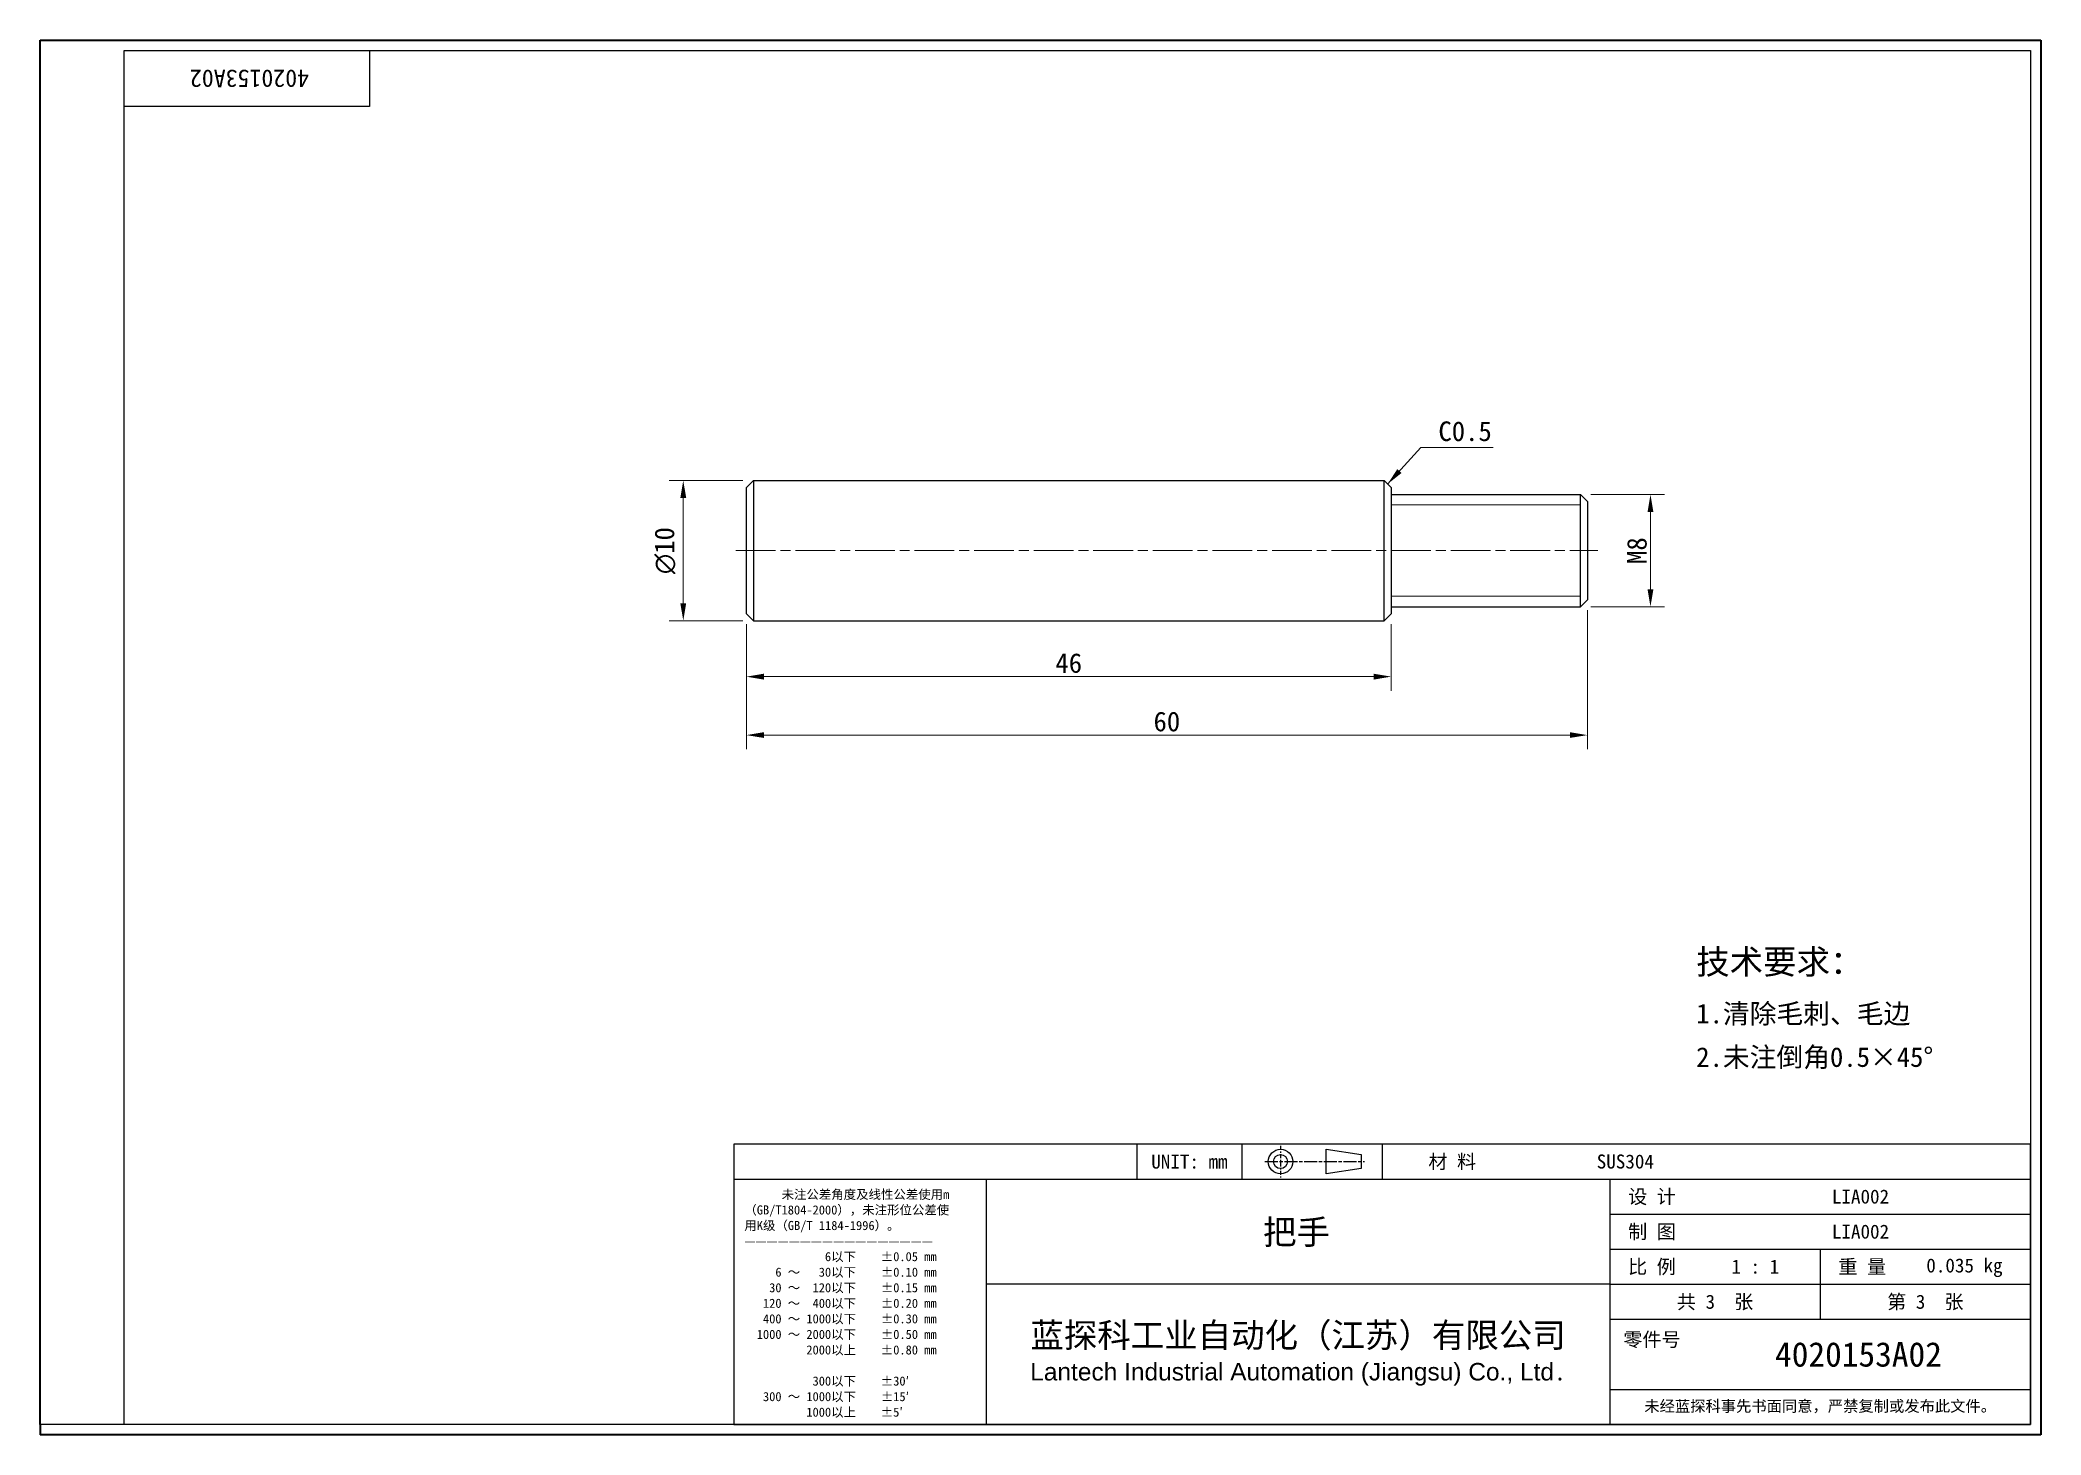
# Model space of a CAD drawing. Header units: millimetres. Extents: x 3 to 146, y 3 to 102.
import ezdxf
from ezdxf.enums import TextEntityAlignment as Align

# ---------------------------------------------------------------- set-up
doc = ezdxf.new("R2010")
doc.units = ezdxf.units.MM
doc.header["$LTSCALE"] = 0.5
doc.linetypes.add('CHAIN', pattern=[0.3543, 0.2362, -0.0295, 0.0591, -0.0295])
for name, color, linetype, lineweight in [('1', 7, 'Continuous', 18), ('可见 (ISO)', 7, 'Continuous', 25), ('可见窄的 (ISO)', 7, 'Continuous', 18), ('图框 (ISO)', 7, 'Continuous', 35), ('标题 (ISO)', 7, 'Continuous', 25)]:
    doc.layers.add(name, color=color, linetype=linetype, lineweight=lineweight)
for name, color, linetype, lineweight, true_color in [('中心线 (ISO)', 1, 'CHAIN', 18, 0xff0000), ('尺寸 (ISO)', 7, 'Continuous', 18, 0x008000), ('符号 (ISO)', 7, 'Continuous', 18, 0x008000)]:
    doc.layers.add(name, color=color, linetype=linetype, lineweight=lineweight, true_color=true_color)
doc.styles.add('文本样式164', font='SimSun.ttf')
doc.styles.add('文本样式165', font='SimSun.ttf')
doc.styles.add('文本样式74', font='SimSun.ttf')
doc.styles.add('最新国标', font='simfang.ttf')
doc.styles.add('注释文本 (ISO)', font='simfang.ttf')
doc.dimstyles.new('默认 (GB)', dxfattribs={"dimscale": 0.5, "dimtxt": 2.8, "dimasz": 2.5, "dimexe": 2, "dimexo": 1.5, "dimgap": 0.5, "dimtad": 1, "dimtoh": 1, "dimdsep": 46, "dimtxsty": '最新国标', "dimcen": 0.09, "dimdle": 10, "dimclrd": 256, "dimclre": 256, "dimclrt": 256, "dimaunit": 1, "dimadec": 3, "dimazin": 2, "dimtfac": 0.535714, "dimtdec": 3, "dimtmove": 0, "dimatfit": 3, "dimfxl": 0, "dimtolj": 1, "dimlwd": -1, "dimlwe": -1, "dimarcsym": 0})
doc.dimstyles.new('默认 (GB)$7', dxfattribs={"dimscale": 0.5, "dimtxt": 2.8, "dimasz": 2.5, "dimexe": 2, "dimexo": 1.5, "dimgap": 0.5, "dimtad": 1, "dimtoh": 1, "dimdsep": 46, "dimtxsty": '最新国标', "dimcen": 0.09, "dimdle": 10, "dimclrd": 256, "dimclre": 256, "dimclrt": 256, "dimaunit": 1, "dimadec": 3, "dimazin": 2, "dimtfac": 0.535714, "dimtdec": 3, "dimtmove": 0, "dimatfit": 3, "dimfxl": 0, "dimtolj": 1, "dimlwd": -1, "dimlwe": -1, "dimarcsym": 0})

# ---------------------------------------------------------------- blocks, each defined once
blk = doc.blocks.new('图框 最新国标')
at = {"layer": '图框 (ISO)'}
for p, q in [((6, 7), (6, 204.5)), ((6, 204.5), (291.5, 204.5)), ((291.5, 204.5), (291.5, 5.5)), ((6, 7), (6, 5.5)), ((6, 7), (6, 5.5)), ((291.5, 5.5), (6, 5.5))]:
    blk.add_line(p, q, dxfattribs=at)
at = {"layer": '图框 (ISO)', "color": 7, "linetype": 'Continuous', "lineweight": 25}
for p, q in [((18, 203), (290, 203)), ((18, 7), (18, 203)), ((18, 203), (290, 203)), ((53, 203), (53, 195)), ((290, 203), (290, 7)), ((290, 203), (290, 7)), ((53, 195), (18, 195)), ((290, 7), (6, 7)), ((290, 7), (18, 7))]:
    blk.add_line(p, q, dxfattribs=at)
at = {"layer": '图框 (ISO)', "style": '文本样式74'}
blk.add_attdef('零件代号_001', (44.39, 200.25), '', height=2.5, rotation=180, dxfattribs=at)
blk = doc.blocks.new('标题栏 最新国标')
at = {"layer": '标题 (ISO)'}
for p, q in [((381.98, -183.84), (196.98, -183.84)), ((196.98, -183.84), (196.98, -223.84)), ((254.48, -183.84), (254.48, -188.84)), ((269.48, -183.84), (269.48, -188.84)), ((281.48, -188.09), (281.48, -184.59)), ((281.48, -184.59), (286.48, -185.34)), ((286.48, -185.34), (286.48, -187.34)), ((289.48, -183.84), (289.48, -188.84)), ((381.98, -223.84), (381.98, -183.84)), ((383.48, -183.84), (383.48, -225.34)), ((286.48, -187.34), (281.48, -188.09)), ((196.98, -188.84), (381.98, -188.84)), ((232.98, -188.84), (232.98, -223.84)), ((321.98, -188.84), (321.98, -223.84)), ((321.98, -193.84), (381.98, -193.84)), ((321.98, -198.84), (381.98, -198.84)), ((351.98, -198.84), (351.98, -208.84)), ((321.98, -203.84), (232.98, -203.84)), ((321.98, -203.84), (381.98, -203.84)), ((321.98, -208.84), (381.98, -208.84)), ((321.98, -218.84), (381.98, -218.84)), ((196.98, -223.84), (381.98, -223.84)), ((383.48, -225.34), (196.98, -225.34))]:
    blk.add_line(p, q, dxfattribs=at)
at = {"layer": '标题 (ISO)', "linetype": 'CHAIN', "ltscale": 5.000333}
blk.add_line((274.98, -184.09), (274.98, -188.59), dxfattribs=at)
at = {"layer": '标题 (ISO)', "linetype": 'CHAIN', "ltscale": 15.834605}
blk.add_line((272.73, -186.34), (286.98, -186.34), dxfattribs=at)
at = {"layer": '标题 (ISO)'}
for radius in [1.75, 1]:
    blk.add_circle((274.98, -186.34), radius, dxfattribs=at)
at = {"layer": '1', "style": '文本样式164'}
for s, p in [('UNIT: mm', (261.98, -186.34)), ('材 料', (299.48, -186.34)), ('设 计', (327.98, -191.34)), ('制 图', (327.98, -196.34)), ('比 例', (327.98, -201.34)), ('重 量', (357.98, -201.34)), ('共 3  张', (336.98, -206.34)), ('第 3  张', (366.98, -206.34))]:
    blk.add_text(s, height=2, dxfattribs=at).set_placement(p, align=Align.MIDDLE_CENTER)
at = {"layer": '标题 (ISO)', "style": '注释文本 (ISO)'}
for s, insert, char_height, attachment_point, line_spacing_factor in [('\\fSimSun|b0|i0;{\\H1.3000;      未注公差角度及线性公差使用m\\P}\\fSimSun|b0|i0;{\\H1.3000;（GB/T1804-2000），未注形位公差使\\P}\\fSimSun|b0|i0;{\\H1.3000;用K级（GB/T 1184-1996）。\\P}\\fSimSun|b0|i0;{\\H1.3000;—————————————————\\P}\\fSimSun|b0|i0;{\\H1.3000;             6以下    ±0.05 mm\\P}\\fSimSun|b0|i0;{\\H1.3000;     6 ～   30以下    ±0.10 mm\\P}\\fSimSun|b0|i0;{\\H1.3000;    30 ～  120以下    ±0.15 mm\\P}\\fSimSun|b0|i0;{\\H1.3000;   120 ～  400以下    ±0.20 mm\\P}\\fSimSun|b0|i0;{\\H1.3000;   400 ～ 1000以下    ±0.30 mm\\P}\\fSimSun|b0|i0;{\\H1.3000;  1000 ～ 2000以下    ±0.50 mm\\P}\\fSimSun|b0|i0;{\\H1.3000;          2000以上    ±0.80 mm\\P}\\fSimSun|b0|i0;{\\H1.3000;\\P}\\fSimSun|b0|i0;{\\H1.3000;           300以下    ±30′\\P}\\fSimSun|b0|i0;{\\H1.3000;   300 ～ 1000以下    ±15′\\P}\\fSimSun|b0|i0;{\\H1.3000;          1000以上    ±5′}', (198.48, -206.63), 1.3, 4, 1.023913), ('{\\fMicrosoft YaHei|b0|i0|c134|p34;\\H1.75x;蓝探科工业自动化（江苏）有限公司\\P\\fArial|b0|i0|c0|p34;\\H0.71429x;Lantech Industrial Automation (Jiangsu) Co., Ltd\\fFangSong|b0|i0|c134|p49;.\\H1.15195x; }', (277.48, -213.84), 2, 5, 0.978695)]:
    blk.add_mtext(s, dxfattribs=dict(at, insert=insert, char_height=char_height, attachment_point=attachment_point, line_spacing_factor=line_spacing_factor))
at = {"layer": '标题 (ISO)', "attachment_point": 5, "style": '注释文本 (ISO)'}
for s, insert, char_height in [('\\fFangSong|b0|i0;零件号', (327.98, -211.84), 2), ('\\fSimSun|b0|i0;{\\H1.6000;未经蓝探科事先书面同意，严禁复制或发布此文件。}', (351.98, -221.34), 1.6)]:
    blk.add_mtext(s, dxfattribs=dict(at, insert=insert, char_height=char_height))
at = {"layer": '标题 (ISO)'}
for tag, p, height, style in [('材料_001', (320.09, -187.33), 2, '注释文本 (ISO)'), ('设计人_001', (353.65, -192.33), 2, '注释文本 (ISO)'), ('库存编号_001', (272.49, -198.15), 3.5, '文本样式165'), ('设计人_001', (353.65, -197.33), 2, '注释文本 (ISO)'), ('视图比例_001', (339.32, -202.33), 2, '注释文本 (ISO)'), ('质量\\P3;_001', (367.12, -202.16), 2, '注释文本 (ISO)'), ('零件代号_001', (345.54, -215.59), 3.5, '文本样式165')]:
    blk.add_attdef(tag, p, '', height=height, dxfattribs=dict(at, style=style))
blk = doc.blocks.new('*D5')
at = {"layer": 'Defpoints', "color": 0, "transparency": 16777216}
for p in [(48.89, 70.83), (53.89, 70.83), (53.89, 60.83)]:
    blk.add_point(p, dxfattribs=at)
at = {"layer": '尺寸 (ISO)', "color": 116, "true_color": 0x00803f, "transparency": 16777216}
for p, q in [((53.14, 70.83), (47.89, 70.83)), ((48.89, 62.08), (48.89, 69.58)), ((53.14, 60.83), (47.89, 60.83))]:
    blk.add_line(p, q, dxfattribs=at)
for points in [[(48.68, 69.58), (49.1, 69.58), (48.89, 70.83)], [(48.68, 62.08), (49.1, 62.08), (48.89, 60.83)]]:
    blk.add_solid(points, dxfattribs=at)
at = {"layer": '尺寸 (ISO)', "transparency": 16777216, "insert": (47.59, 65.83), "char_height": 1.4, "attachment_point": 5, "rotation": 90, "style": '最新国标'}
blk.add_mtext('\\A1;{\\fAIGDT|b0|i0;\\ln}\\fFangSong|b0|i0;10', dxfattribs=at)
blk = doc.blocks.new('*D6')
at = {"layer": 'Defpoints', "color": 0, "transparency": 16777216}
for p in [(112.89, 69.83), (117.89, 69.83), (112.89, 61.83)]:
    blk.add_point(p, dxfattribs=at)
at = {"layer": '尺寸 (ISO)', "color": 116, "true_color": 0x00803f, "transparency": 16777216}
for p, q in [((113.64, 69.83), (118.89, 69.83)), ((117.89, 63.08), (117.89, 68.58)), ((113.64, 61.83), (118.89, 61.83))]:
    blk.add_line(p, q, dxfattribs=at)
for points in [[(117.68, 68.58), (118.1, 68.58), (117.89, 69.83)], [(117.68, 63.08), (118.1, 63.08), (117.89, 61.83)]]:
    blk.add_solid(points, dxfattribs=at)
at = {"layer": '尺寸 (ISO)', "transparency": 16777216, "insert": (116.93, 65.83), "char_height": 1.4, "attachment_point": 5, "rotation": 90, "style": '最新国标'}
blk.add_mtext('\\A1;\\fFangSong|b0|i0;M8', dxfattribs=at)
blk = doc.blocks.new('*D7')
at = {"layer": 'Defpoints', "color": 0, "transparency": 16777216}
for p in [(53.39, 61.33), (99.39, 61.33), (99.39, 56.84)]:
    blk.add_point(p, dxfattribs=at)
at = {"layer": '尺寸 (ISO)', "color": 116, "true_color": 0x00803f, "transparency": 16777216}
for p, q in [((53.39, 60.58), (53.39, 55.84)), ((99.39, 60.58), (99.39, 55.84)), ((54.64, 56.84), (98.14, 56.84))]:
    blk.add_line(p, q, dxfattribs=at)
for points in [[(54.64, 57.05), (54.64, 56.63), (53.39, 56.84)], [(98.14, 57.05), (98.14, 56.63), (99.39, 56.84)]]:
    blk.add_solid(points, dxfattribs=at)
at = {"layer": '尺寸 (ISO)', "transparency": 16777216, "insert": (76.39, 57.8), "char_height": 1.4, "attachment_point": 5, "style": '最新国标'}
blk.add_mtext('\\A1;46', dxfattribs=at)
blk = doc.blocks.new('*D8')
at = {"layer": 'Defpoints', "color": 0, "transparency": 16777216}
for p in [(113.39, 62.33), (53.39, 61.33), (113.39, 52.67)]:
    blk.add_point(p, dxfattribs=at)
at = {"layer": '尺寸 (ISO)', "color": 116, "true_color": 0x00803f, "transparency": 16777216}
for p, q in [((113.39, 61.58), (113.39, 51.67)), ((53.39, 60.58), (53.39, 51.67)), ((54.64, 52.67), (112.14, 52.67))]:
    blk.add_line(p, q, dxfattribs=at)
for points in [[(54.64, 52.88), (54.64, 52.47), (53.39, 52.67)], [(112.14, 52.88), (112.14, 52.47), (113.39, 52.67)]]:
    blk.add_solid(points, dxfattribs=at)
at = {"layer": '尺寸 (ISO)', "transparency": 16777216, "insert": (83.39, 53.63), "char_height": 1.4, "attachment_point": 5, "style": '最新国标'}
blk.add_mtext('\\A1;60', dxfattribs=at)

msp = doc.modelspace()

# ---------------------------------------------------------------- linework, layer by layer
at = {"layer": '中心线 (ISO)', "ltscale": 23.990969}
msp.add_line((52.642, 65.831), (114.142, 65.831), dxfattribs=at)
at = {"layer": '可见 (ISO)'}
for p, q in [((53.392, 70.331), (53.892, 70.831)), ((53.392, 61.331), (53.392, 70.331)), ((53.892, 70.831), (53.892, 60.831)), ((53.892, 70.831), (98.892, 70.831)), ((98.892, 60.831), (98.892, 70.831)), ((99.392, 70.331), (98.892, 70.831)), ((99.392, 70.331), (99.392, 61.331)), ((99.392, 69.831), (112.892, 69.831)), ((112.892, 61.831), (112.892, 69.831)), ((113.392, 69.331), (112.892, 69.831)), ((112.892, 61.831), (112.892, 69.831)), ((113.392, 69.331), (113.392, 62.331)), ((99.392, 61.831), (112.892, 61.831)), ((113.392, 62.331), (112.892, 61.831)), ((53.392, 61.331), (53.892, 60.831)), ((53.892, 60.831), (98.892, 60.831)), ((99.392, 61.331), (98.892, 60.831))]:
    msp.add_line(p, q, dxfattribs=at)
at = {"layer": '可见窄的 (ISO)'}
for p, q in [((112.892, 69.087), (99.392, 69.087)), ((99.392, 62.575), (112.892, 62.575))]:
    msp.add_line(p, q, dxfattribs=at)

# ---------------------------------------------------------------- block references
at = {"xscale": 0.5, "yscale": 0.5, "zscale": 0.5}
msp.add_blockref('图框 最新国标', (0, 0), dxfattribs=at).add_auto_attribs({'零件代号_001': '4020153A02'})
ref = msp.add_blockref('标题栏 最新国标', (-45.991, 115.422), dxfattribs=dict(xscale=0.5, yscale=0.5, zscale=0.5))
ref.add_attrib('零件代号_001', '4020153A02', (126.777, 7.625), dxfattribs={"layer": '标题 (ISO)', "height": 1.75, "style": '文本样式165'})
ref.add_attrib('库存编号_001', '把手', (90.252, 16.346), dxfattribs={"layer": '标题 (ISO)', "height": 1.75, "style": '文本样式165'})
ref.add_attrib('质量\\P3;_001', '0.035 kg', (137.569, 14.341), dxfattribs={"layer": '标题 (ISO)', "height": 1, "style": '注释文本 (ISO)'})
ref.add_attrib('视图比例_001', '1 : 1', (123.669, 14.259), dxfattribs={"layer": '标题 (ISO)', "height": 1, "style": '注释文本 (ISO)'})
ref.add_attrib('设计人_001', 'LIA002', (130.834, 19.256), dxfattribs={"layer": '标题 (ISO)', "height": 1, "style": '注释文本 (ISO)'})
ref.add_attrib('设计人_001', 'LIA002', (130.834, 16.756), dxfattribs={"layer": '标题 (ISO)', "height": 1, "style": '注释文本 (ISO)'})
ref.add_attrib('材料_001', 'SUS304', (114.056, 21.756), dxfattribs={"layer": '标题 (ISO)', "height": 1, "style": '注释文本 (ISO)'})

# ---------------------------------------------------------------- texts
at = {"layer": '符号 (ISO)', "insert": (102.762, 75.044), "char_height": 1.4, "attachment_point": 1, "style": '最新国标'}
msp.add_mtext('C0.5', dxfattribs=at)
at = {"layer": '符号 (ISO)', "insert": (121.153, 33.106), "char_height": 1, "width": 20.00416, "attachment_point": 4, "line_spacing_factor": 1.32748, "style": '注释文本 (ISO)'}
msp.add_mtext('{\\H1.75x;技术要求：\\P\\f仿宋_GB2312|b0|i0|c134|p0;\\H0.8x;1.\\fFangSong|b0|i0|c134|p49;清除毛刺、毛边\\P\\f仿宋_GB2312|b0|i0|c134|p0;2.\\fFangSong|b0|i0|c134|p49;未注倒角\\f仿宋_GB2312|b0|i0|c134|p0;0.5\\fFangSong|b0|i0|c134|p49;×\\f仿宋_GB2312|b0|i0|c134|p0;45°}', dxfattribs=at)

# ---------------------------------------------------------------- dimensions: what is measured, and where the dimension line sits
at = {"layer": '尺寸 (ISO)', "color": 116, "true_color": 0x00803f}
for base, p1, p2, angle, text, picture, middle in [((48.892, 70.831), (53.892, 60.831), (53.892, 70.831), 90, '{\\fAIGDT|b0|i0;\\ln}\\fFangSong|b0|i0;<>', '*D5', (48.892, 65.831)), ((117.892, 69.831), (112.892, 61.831), (112.892, 69.831), 270, '\\fFangSong|b0|i0;M<>', '*D6', (117.892, 65.831))]:
    dim = msp.add_linear_dim(base=base, p1=p1, p2=p2, angle=angle, text=text, dimstyle='默认 (GB)', override={"dimgap": 0.5, "dimtoh": 0, "dimdec": 2, "dimtol": 0, "dimlim": 0, "dimtp": 0, "dimtm": 0, "dimtdec": 3, "dimtofl": 0, "dimatfit": 1}, dxfattribs=at)
    dim.commit()
    dim.dimension.update_dxf_attribs({"geometry": picture, "text_midpoint": middle, "dimtype": 160})
for base, p2, picture, middle in [((113.392, 52.674), (113.392, 62.331), '*D8', (83.392, 52.674)), ((99.392, 56.842), (99.392, 61.331), '*D7', (76.392, 56.842))]:
    dim = msp.add_linear_dim(base=base, p1=(53.392, 61.331), p2=p2, angle=180, dimstyle='默认 (GB)', override={"dimgap": 0.5, "dimtoh": 0, "dimdec": 2, "dimtol": 0, "dimlim": 0, "dimtp": 0, "dimtm": 0, "dimtdec": 3, "dimtofl": 0, "dimatfit": 1}, dxfattribs=at)
    dim.commit()
    dim.dimension.update_dxf_attribs({"geometry": picture, "text_midpoint": middle, "dimtype": 160})

# ---------------------------------------------------------------- leaders
at = {"layer": '符号 (ISO)', "color": 116, "true_color": 0x00803f, "annotation_type": 0, "has_hookline": 1, "hookline_direction": 0, "text_width": 3.904}
msp.add_leader([(99.142, 70.581), (101.512, 73.194), (102.762, 73.194)], dimstyle='默认 (GB)$7', override={"dimgap": 0, "dimtad": 1}, dxfattribs=at)

doc.saveas('drawing.dxf')
